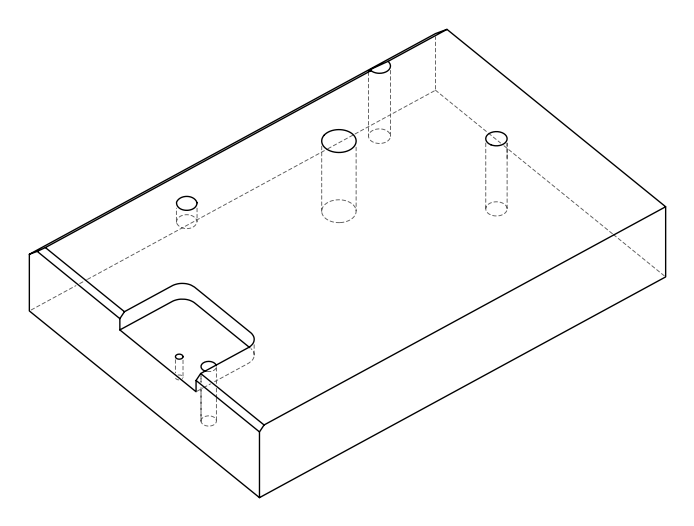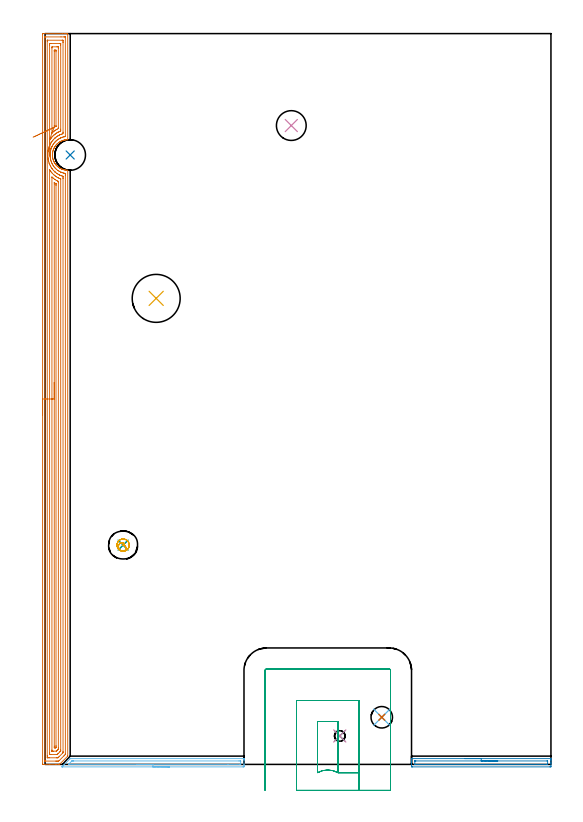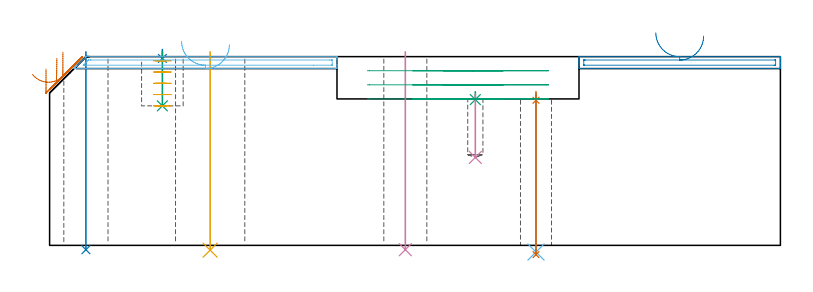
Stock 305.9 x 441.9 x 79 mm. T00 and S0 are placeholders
(PLAN: 15 operations, 10 tool changes, 31 min)
(1 SPOT_DRILL | STEP1HOLE_2 | NXT0321_9005460120000 | 0.03 min | 1902 mm3)
(2 SPOT_DRILL_1 | STEP1POCKET | NXT0321_9005460120000 | 0.03 min | 4 mm3)
(3 SPOT_DRILL_2 | STEP1POCKET_1 | NXT0321_9005460120000 | 0.03 min | 1871 mm3)
(4 INDEXABLE_INSERT_DRILL_THROUGH_HOLE_FROM_SOLID | STEP1HOLE | NXT0302_007 | 0.33 min | 20063 mm3)
(5 INDEXABLE_INSERT_DRILL_THROUGH_HOLE_FROM_SOLID_1 | STEP1HOLE_1 | NXT0302_029 | 0.33 min | 52133 mm3)
(6 DRILL_THROUGH_HOLE_INTO_CENTER | STEP1HOLE_2 | NXT0301_042 | 0.27 min | 2412 mm3)
(7 DRILL_TO_ENLARGE_THROUGH_HOLE | STEP1HOLE_2 | NXT0301_101 | 0.27 min | 6140 mm3)
(8 INDEXABLE_INSERT_DRILL_THROUGH_HOLE_FROM_SOLID_2 | STEP1HOLE_3 | NXT0302_008 | 0.33 min | 21191 mm3)
(9 DRILL_BLIND_HOLE_INTO_CENTER | STEP1POCKET | NXT0301_128 | 0.09 min | 2197 mm3)
(10 DRILL_BLIND_HOLE_INTO_CENTER_1 | STEP1POCKET_1 | NXT0301_035 | 0.11 min | 767 mm3)
(11 MILL_ROUGH_BLIND_HOLE_CONTOUR | STEP1POCKET | NXT0201_013 | Spiral | 0.79 min | 2691 mm3)
(12 AREA_MILL | FG_CHAMFER_SURFACE | UGT0205_001 | 1.91 min | 1463 mm3)
(13 AREA_MILL_1 | FG_CHAMFER_SURFACE_1 | UGT0205_001 | 21.22 min | 50441 mm3)
(14 AREA_MILL_2 | FG_CHAMFER_SURFACE_2 | UGT0205_001 | 1.53 min | 1097 mm3)
(15 MILL_SLOT | SLOT_PARTIAL_RECTANGULAR | UGT0201_109 | Follow Part, ap 6.35, ae 75% | 3.66 min | 120525 mm3)
(TOOL NXT0321_9005460120000 | NC Spot Drill, 142deg, 12mm, Carbide, Uncoated | D12 PA142 FL30 Z2)
(TOOL NXT0302_007 | Index. Insert Drill 18mm [880-D1800L25-05] | D18 PA176 FL90 Z2)
(TOOL NXT0302_029 | Index. Insert Drill 29mm [880-D2900L32-05] | D29 PA176 FL145 Z2)
(TOOL NXT0301_042 | Carbide Drill 7.1mm [860.1-0710-057A1-MM 2214] | D7.1 PA140 FL85 Z2)
(TOOL NXT0301_101 | Carbide Drill 13mm [860.1-1300-104A1-MM 2214] | D13 PA140 FL123 Z2)
(TOOL NXT0302_008 | Index. Insert Drill 18.5mm [880-D1850L25-05] | D18.5 PA176 FL93 Z2)
(TOOL NXT0301_128 | Carbide Drill 12mm [861.1-1200-036A1-GP GC34] | D12 PA150 FL37.4 Z2)
(TOOL NXT0301_035 | Carbide Drill 6.4mm [860.1-0640-032A1-MM 2214] | D6.4 PA140 FL53 Z2)
(TOOL NXT0201_013 | ENDMILL 10mm | D10 FL30 Z4)
(TOOL UGT0205_001 | Chamfer Mill 20 x 3 x 45 deg. | D20 FL50 Z2)
(TOOL UGT0201_109 | End Mill 25.4 mm | D25.4 FL25 Z2)
(OP 1 SPOT_DRILL)
G17 G21 G94 G90
T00 M6
G54
G17 G0 G90 X203.6 Y28.5 S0 M3
G43 Z89. H0
G94 G81 G98 Z60.736 F250. R64.3
G80
M5
M2
(OP 2 SPOT_DRILL_1)
G17 G21 G94 G90
T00 M6
G54
G17 G0 G90 X47.2 Y132.6 S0 M3
G43 Z89. H0
G94 G81 G98 Z78.251 F250. R82.
G80
M5
M2
(OP 3 SPOT_DRILL_2)
G17 G21 G94 G90
T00 M6
G54
G17 G0 G90 X178.2 Y17.2 S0 M3
G43 Z89. H0
G94 G81 G98 Z61.025 F250. R64.3
G80
M5
M2
(OP 4 INDEXABLE_INSERT_DRILL_THROUGH_HOLE_FROM_SOLID)
G17 G21 G94 G90
T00 M6
G54
G17 G0 G90 X148.9 Y386.3 S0 M3
G43 Z89. H1
G94 G81 G98 Z-1.814 F250. R81.
G80
M5
M2
(OP 5 INDEXABLE_INSERT_DRILL_THROUGH_HOLE_FROM_SOLID_1)
G17 G21 G94 G90
T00 M6
G54
G17 G0 G90 X67.2 Y281.8 S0 M3
G43 Z89. H1
G94 G81 G98 Z-2.006 F250. R81.
G80
M5
M2
(OP 6 DRILL_THROUGH_HOLE_INTO_CENTER)
G17 G21 G94 G90
T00 M6
G54
G17 G0 G90 X203.6 Y28.5 S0 M3
G43 Z89. H1
G94 G73 G98 Z-2.792 F250. Q6.409 R63.3
G80
M5
M2
(OP 7 DRILL_TO_ENLARGE_THROUGH_HOLE)
G17 G21 G94 G90
T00 M6
G54
G17 G0 G90 X203.6 Y28.5 S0 M3
G43 Z89. H1
G94 G73 G98 Z-3.866 F250. Q10.861 R63.3
G80
M5
M2
(OP 8 INDEXABLE_INSERT_DRILL_THROUGH_HOLE_FROM_SOLID_2)
G17 G21 G94 G90
T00 M6
G54
G17 G0 G90 X15.2 Y368.5 S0 M3
G43 Z89. H1
G94 G81 G98 Z-1.823 F250. R81.
G80
M5
M2
(OP 9 DRILL_BLIND_HOLE_INTO_CENTER)
G17 G21 G94 G90
T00 M6
G54
G17 G0 G90 X47.2 Y132.6 S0 M3
G43 Z89. H1
G94 G81 G98 Z58.4 F250. R81.
G80
M5
M2
(OP 10 DRILL_BLIND_HOLE_INTO_CENTER_1)
G17 G21 G94 G90
T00 M6
G54
G17 G0 G90 X178.2 Y17.2 S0 M3
G43 Z89. H1
G94 G81 G98 Z36.8 F250. R63.3
G80
M5
M2
(OP 11 MILL_ROUGH_BLIND_HOLE_CONTOUR)
G17 G21 G94 G90
T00 M6
G54
G17 G0 G90 X47.2 Y132.6 S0 M3
G43 Z89. H0
Z77.28
G94 G3 X47.61 Y133.548 R0.563 F250.
X45.934 Y133.949 R1.567
X44.374 Y131.162 R2.442
X46.968 Y128.907 R2.829
X50.893 Y132.368 R3.7
X46.968 Y128.907 R-3.7
X48.93 Y130.637 R1.85
X47.2 Y132.6 R1.85
G0 Z72.56
G3 X47.61 Y133.548 R0.563
X45.934 Y133.949 R1.567
X44.374 Y131.162 R2.442
X46.968 Y128.907 R2.829
X50.893 Y132.368 R3.7
X46.968 Y128.907 R-3.7
X48.93 Y130.637 R1.85
X47.2 Y132.6 R1.85
G0 Z67.84
G3 X47.61 Y133.548 R0.563
X45.934 Y133.949 R1.567
X44.374 Y131.162 R2.442
X46.968 Y128.907 R2.829
X50.893 Y132.368 R3.7
X46.968 Y128.907 R-3.7
X48.93 Y130.637 R1.85
X47.2 Y132.6 R1.85
G0 Z63.12
G3 X47.61 Y133.548 R0.563
X45.934 Y133.949 R1.567
X44.374 Y131.162 R2.442
X46.968 Y128.907 R2.829
X50.893 Y132.368 R3.7
X46.968 Y128.907 R-3.7
X48.93 Y130.637 R1.85
X47.2 Y132.6 R1.85
G0 Z58.4
G3 X47.61 Y133.548 R0.563
X45.934 Y133.949 R1.567
X44.374 Y131.162 R2.442
X46.968 Y128.907 R2.829
X50.893 Y132.368 R3.7
X46.968 Y128.907 R-3.7
X48.93 Y130.637 R1.85
X47.2 Y132.6 R1.85
G0 Z89.
M5
M2
(OP 12 AREA_MILL)
G17 G21 G94 G90
T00 M6
G54
G17 G0 G90 X75.25 Y-1.5 S1061 M3
G43 Z89. H0
Z84.
G94 G1 X75.212 Z83.128 F250.
X75.098 Z82.263
X74.909 Z81.412
X74.647 Z80.58
X74.313 Z79.774
X73.91 Z79.
X73.442 Z78.264
X72.91 Z77.572
X72.321 Z76.929
X71.678 Z76.34
X70.986 Z75.808
X70.25 Z75.34
X69.476 Z74.937
X68.67 Z74.603
X67.838 Z74.341
X66.986 Z74.152
X66.122 Z74.038
X65.25 Z74.
X10.568
X10.36 Y-1.498 Z74.002
X10.26 Y-1.496 Z74.004
X10.211 Y-1.492 Z74.006
X10.36 Y-1.339 Z74.159
X10.517 Y-1.18 Z74.315
X10.67 Y-1.029 Z74.469
X10.806 Y-0.893 Z74.605
X10.954 Y-0.744 Z74.751
X11.096 Y-0.602 Z74.895
X11.253 Y-0.446 Z75.052
X11.39 Y-0.308 Z75.188
X15.024 Y3.325 Z78.824
X15.173 Y3.471 Z78.967
X15.205 Y3.495 Z78.99
X15.269 Y3.5 Z79.
X120.14
X120.29 Y3.498 Z78.988
X120.296 Y3.388 Z78.88
X120.3 Y3.27 Z78.77
Y2.934 Z78.433
Y2.308 Z77.803
Y0.251 Z75.748
Y-0.308 Z75.187
Y-0.901 Z74.595
X120.296 Y-1.18 Z74.315
X120.29 Y-1.493 Z74.003
X120.018 Y-1.497 Z74.001
X119.694 Y-1.5 Z74.
X65.25
Y-0.086 Z75.414
X14.745 Y-0.085 Z75.415
X14.376 Y-0.084 Z75.416
X14.144 Y-0.081 Z75.419
X14.089 Y-0.079 Z75.421
X14.112 Y-0.049 Z75.451
X14.16 Y0.004 Z75.504
X14.376 Y0.226 Z75.726
X15.871 Y1.72 Z77.22
X16.161 Y2.007 Z77.507
X16.228 Y2.066 Z77.566
X16.277 Y2.079 Z77.579
X16.394 Y2.081 Z77.581
X17.054 Y2.085 Z77.585
X17.282 Y2.086 Z77.586
X117.244
X117.909 Y2.084 Z77.584
X118.14 Y2.082 Z77.582
X118.252 Y2.079 Z77.579
X118.291 Y2.069 Z77.569
X118.293 Y2.048 Z77.548
X118.298 Y1.927 Z77.427
X118.3 Y0.182 Z75.682
X118.298 Y0.054 Z75.554
X118.293 Y-0.048 Z75.452
X118.29 Y-0.076 Z75.424
X118.279 Y-0.079 Z75.421
X118.241 Y-0.081 Z75.419
X117.909 Y-0.085 Z75.415
X110.545 Y-0.086 Z75.414
X65.25
X64.378 Z75.452
X63.514 Z75.566
X62.662 Z75.755
X61.83 Z76.017
X61.024 Z76.351
X60.25 Z76.754
X59.514 Z77.223
X58.822 Z77.754
X58.179 Z78.343
X57.59 Z78.986
X57.058 Z79.678
X56.59 Z80.414
X56.187 Z81.188
X55.853 Z81.994
X55.591 Z82.826
X55.402 Z83.678
X55.288 Z84.543
X55.25 Z85.414
G0 Z89.
M5
M2
(OP 13 AREA_MILL_1)
G17 G21 G94 G90
T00 M6
G54
G17 G0 G90 X-1.5 Y210.95 S1061 M3
G43 Z89. H0
Z73.8
G94 G1 Y210.988 Z72.928 F250.
Y211.102 Z72.063
Y211.291 Z71.212
Y211.553 Z70.38
Y211.887 Z69.574
Y212.29 Z68.8
Y212.758 Z68.064
Y213.29 Z67.372
Y213.879 Z66.729
Y214.522 Z66.14
Y215.214 Z65.608
Y215.95 Z65.14
Y216.724 Z64.737
Y217.53 Z64.403
Y218.362 Z64.141
Y219.214 Z63.952
Y220.078 Z63.838
Y220.95 Z63.8
Y441.275
X-1.497 Y441.655 Z63.802
X-1.492 Y441.89 Z63.806
X-1.254 Y441.9 Z64.044
X10.529 Z75.824
X11.949 Z77.245
X12.301 Z77.596
X13.005 Z78.305
X13.292 Z78.592
X13.673 Y441.893 Z78.964
X13.697 Y441.89 Z78.988
X13.7 Y441.722 Z79.
Y377.815
X13.695 Y377.758 Z78.991
X13.685 Y377.75 Z78.981
X13.63 Y377.748 Z78.926
X13.58 Y377.747 Z78.877
X13.525 Y377.744 Z78.822
X12.89 Y377.705 Z78.185
X12.448 Y377.659 Z77.745
X12.301 Y377.635 Z77.598
X12.008 Y377.588 Z77.305
X11.739 Y377.531 Z77.037
X11.565 Y377.494 Z76.863
X11.415 Y377.454 Z76.713
X11.125 Y377.378 Z76.425
X10.762 Y377.262 Z76.062
X10.683 Y377.236 Z75.982
X10.529 Y377.179 Z75.829
X10.245 Y377.071 Z75.543
X9.736 Y376.854 Z75.033
X9.643 Y376.806 Z74.939
X9.506 Y376.735 Z74.804
X9.363 Y376.662 Z74.662
X9.294 Y376.623 Z74.594
X9.201 Y376.569 Z74.497
X9.131 Y376.53 Z74.43
X8.918 Y376.408 Z74.217
X8.481 Y376.132 Z73.781
X8.238 Y375.96 Z73.537
X7.602 Y375.44 Z72.898
X7.429 Y375.281 Z72.723
X7.265 Y375.133 Z72.563
X7.193 Y375.067 Z72.491
X6.986 Y374.843 Z72.283
X6.841 Y374.686 Z72.136
X6.719 Y374.557 Z72.018
X6.402 Y374.173 Z71.699
X6.1 Y373.759 Z71.398
X5.838 Y373.371 Z71.137
X5.823 Y373.345 Z71.122
X5.784 Y373.28 Z71.083
X5.575 Y372.899 Z70.872
X5.541 Y372.836 Z70.838
X5.391 Y372.54 Z70.69
X5.314 Y372.387 Z70.613
X5.129 Y371.952 Z70.424
X5.057 Y371.766 Z70.353
X4.977 Y371.558 Z70.271
X4.951 Y371.493 Z70.247
X4.919 Y371.391 Z70.218
X4.815 Y371.048 Z70.114
X4.698 Y370.6 Z69.996
X4.643 Y370.335 Z69.942
X4.606 Y370.154 Z69.905
X4.554 Y369.821 Z69.853
X4.536 Y369.706 Z69.835
X4.498 Y369.351 Z69.797
X4.488 Y369.26 Z69.787
X4.468 Y368.876 Z69.761
X4.464 Y368.813 Z69.758
Y368.801
X4.465 Y368.651 Z69.75
X4.463 Y368.533 Z69.753
X4.462 Y368.461 Z69.752
X4.461 Y368.446
X4.462 Y368.389 Z69.748
X4.461 Y368.366 Z69.749
X4.472 Y368.025 Z69.769
X4.474 Y367.983 Z69.771
X4.476 Y367.919 Z69.774
X4.515 Y367.472 Z69.814
X4.522 Y367.419 Z69.821
X4.57 Y367.089 Z69.864
X4.577 Y367.026 Z69.874
X4.661 Y366.578 Z69.959
X4.765 Y366.133 Z70.063
X4.857 Y365.809 Z70.153
X4.957 Y365.488 Z70.255
X5.049 Y365.239 Z70.347
X5.197 Y364.88 Z70.497
X5.234 Y364.79 Z70.534
X5.413 Y364.407 Z70.71
X5.441 Y364.346 Z70.739
X5.596 Y364.053 Z70.896
X5.632 Y363.984 Z70.932
X5.838 Y363.63 Z71.137
X5.953 Y363.452 Z71.253
X6.1 Y363.246 Z71.399
X6.274 Y363. Z71.574
X6.613 Y362.559 Z71.913
X6.682 Y362.479 Z71.982
X6.719 Y362.437 Z72.019
X7.109 Y362.024 Z72.407
X7.364 Y361.769 Z72.664
X7.469 Y361.665 Z72.769
X7.6 Y361.551 Z72.9
X7.872 Y361.332 Z73.17
X8.035 Y361.199 Z73.335
X8.129 Y361.13 Z73.428
X8.315 Y360.992 Z73.611
X8.482 Y360.866 Z73.781
X8.532 Y360.832 Z73.832
X8.622 Y360.772 Z73.921
X8.758 Y360.69 Z74.054
X8.99 Y360.548 Z74.288
X9.201 Y360.43 Z74.498
X9.363 Y360.338 Z74.662
X9.569 Y360.236 Z74.868
X9.801 Y360.121 Z75.1
X10.086 Y359.994 Z75.383
X10.21 Y359.938 Z75.509
X10.245 Y359.923 Z75.543
X10.351 Y359.879 Z75.648
X10.529 Y359.816 Z75.826
X10.737 Y359.743 Z76.034
X11.126 Y359.621 Z76.424
X11.565 Y359.506 Z76.864
X12.007 Y359.412 Z77.306
X12.301 Y359.365 Z77.597
X12.448 Y359.341 Z77.744
X12.744 Y359.308 Z78.037
X12.89 Y359.292 Z78.185
X13.34 Y359.262 Z78.64
X13.63 Y359.252 Z78.93
X13.635 Y359.251 Z78.935
X13.687 Y359.24 Z78.981
X13.696 Y359.215 Z78.99
X13.7 Y359.044 Z79.
Y5.094
X13.695 Y5.005 Z78.99
X13.657 Y4.957 Z78.956
X8.878 Y0.178 Z74.176
X8.758 Y0.06 Z74.056
X8.705 Y0.01 Z74.002
X8.407 Y0.001 Z73.701
X8.054 Y0. Z73.353
X6.634 Z71.93
X2.823 Z68.12
X-1.254 Y0.001 Z64.043
X-1.492 Y0.01 Z63.806
X-1.499 Y0.248 Z63.799
Y0.272
X-1.5 Y220.95 Z63.8
X-0.086 Z65.214
X-0.085 Y439.707 Z65.215
X-0.084 Y439.817 Z65.216
X-0.081 Y439.871 Z65.219
X-0.08 Y439.89 Z65.22
X-0.032 Y439.891 Z65.268
X0.378 Y439.899 Z65.678
X9.643 Y439.9 Z74.943
X11.415 Z76.715
X11.893 Y439.899 Z77.193
X12.151 Y439.894 Z77.451
X12.268 Y439.89 Z77.568
X12.279 Y439.885 Z77.579
X12.281 Y439.865 Z77.581
X12.284 Y439.814 Z77.584
X12.285 Y439.711 Z77.585
X12.286 Y439.503 Z77.586
X12.285 Y379.837 Z77.585
X12.283 Y379.728 Z77.583
X12.281 Y379.674 Z77.581
X12.278 Y379.655 Z77.578
X12.257 Y379.647 Z77.557
X12.015 Y379.602 Z77.315
X11.514 Y379.502 Z76.814
X11.415 Y379.478 Z76.715
X10.811 Y379.318 Z76.111
X10.529 Y379.228 Z75.829
X10.147 Y379.094 Z75.447
X9.643 Y378.898 Z74.943
X9.51 Y378.843 Z74.81
X9.208 Y378.708 Z74.508
X8.912 Y378.553 Z74.212
X8.758 Y378.467 Z74.058
X8.348 Y378.228 Z73.648
X7.872 Y377.931 Z73.172
X7.802 Y377.885 Z73.102
X7.702 Y377.815 Z73.002
X7.301 Y377.497 Z72.601
X6.986 Y377.241 Z72.286
X6.814 Y377.094 Z72.114
X6.62 Y376.921 Z71.92
X6.353 Y376.665 Z71.653
X6.1 Y376.398 Z71.4
X5.923 Y376.205 Z71.223
X5.766 Y376.027 Z71.066
X5.516 Y375.722 Z70.816
X5.214 Y375.327 Z70.514
X5.133 Y375.215 Z70.433
X5.075 Y375.133 Z70.375
X4.778 Y374.68 Z70.078
X4.521 Y374.239 Z69.821
X4.479 Y374.163 Z69.779
X4.452 Y374.114 Z69.752
X4.328 Y373.873 Z69.628
X4.156 Y373.519 Z69.456
X4.079 Y373.345 Z69.379
X3.888 Y372.896 Z69.188
X3.714 Y372.452 Z69.014
X3.672 Y372.336 Z68.972
X3.644 Y372.249 Z68.944
X3.442 Y371.568 Z68.742
X3.44 Y371.56 Z68.74
X3.347 Y371.16 Z68.647
X3.278 Y370.83 Z68.578
X3.245 Y370.664 Z68.545
X3.151 Y370.064 Z68.451
X3.119 Y369.77 Z68.419
X3.075 Y369.247 Z68.375
X3.055 Y368.876 Z68.355
X3.048 Y368.381 Z68.348
X3.063 Y367.983 Z68.363
X3.1 Y367.435 Z68.4
X3.134 Y367.089 Z68.434
X3.236 Y366.403 Z68.536
X3.276 Y366.195 Z68.576
X3.442 Y365.428 Z68.742
X3.49 Y365.253 Z68.79
X3.645 Y364.759 Z68.945
X3.768 Y364.407 Z69.068
X3.985 Y363.86 Z69.285
X4.143 Y363.514 Z69.443
X4.328 Y363.125 Z69.628
X4.604 Y362.62 Z69.904
X4.71 Y362.437 Z70.01
X5.077 Y361.864 Z70.377
X5.175 Y361.726 Z70.475
X5.214 Y361.674 Z70.514
X5.578 Y361.202 Z70.878
X5.886 Y360.832 Z71.186
X6.1 Y360.605 Z71.4
X6.767 Y359.938 Z72.067
X6.986 Y359.755 Z72.286
X7.812 Y359.104 Z73.112
X7.898 Y359.044 Z73.198
X8.431 Y358.721 Z73.731
X8.758 Y358.537 Z74.058
X9.52 Y358.151 Z74.82
X9.643 Y358.095 Z74.943
X9.741 Y358.052 Z75.041
X10.529 Y357.769 Z75.829
X11.067 Y357.608 Z76.367
X11.415 Y357.525 Z76.715
X12.192 Y357.367 Z77.492
X12.237 Y357.352 Z77.537
X12.28 Y357.279 Z77.58
X12.282 Y357.257 Z77.582
X12.286 Y356.378 Z77.586
X12.285 Y6.442 Z77.585
X12.284 Y6.223 Z77.584
X12.281 Y6.113 Z77.581
X12.279 Y6.061 Z77.579
X12.264 Y6.025 Z77.564
X12.233 Y5.987 Z77.533
X11.824 Y5.575 Z77.124
X11.415 Y5.165 Z76.715
X8.662 Y2.412 Z73.962
X8.259 Y2.021 Z73.559
X7.872 Y2.01 Z73.172
X7.392 Y2.002 Z72.692
X6.986 Y2.001 Z72.286
X6.508 Y2. Z71.808
X0.307 Y2.001 Z65.607
X0.049 Y2.006 Z65.349
X-0.068 Y2.01 Z65.232
X-0.079 Y2.015 Z65.221
X-0.082 Y2.035 Z65.218
X-0.084 Y2.086 Z65.216
X-0.085 Y2.189 Z65.215
X-0.086 Y2.397 Z65.214
Y220.95
X1.328 Z66.628
X1.329 Y437.151 Z66.629
X1.331 Y437.7 Z66.631
X1.334 Y437.872 Z66.634
X1.335 Y437.886 Z66.635
X1.355 Y437.89 Z66.655
X1.407 Y437.896 Z66.707
X1.473 Y437.899 Z66.773
X10.332 Y437.9 Z75.632
X10.529 Y437.898 Z75.829
X10.727 Y437.894 Z76.027
X10.853 Y437.89 Z76.153
X10.865 Y437.814 Z76.165
X10.867 Y437.7 Z76.167
X10.87 Y437.356 Z76.17
X10.871 Y436.806 Z76.171
X10.872 Y436.461 Z76.172
X10.871 Y382.284 Z76.171
X10.869 Y381.941 Z76.169
X10.864 Y381.39 Z76.164
X10.609 Y381.309 Z75.909
X10.529 Y381.283 Z75.829
X9.946 Y381.084 Z75.246
X9.643 Y380.971 Z74.943
X9.306 Y380.837 Z74.606
X8.758 Y380.601 Z74.058
X8.686 Y380.568 Z73.986
X8.544 Y380.496 Z73.844
X8.112 Y380.254 Z73.412
X7.872 Y380.113 Z73.172
X7.558 Y379.919 Z72.858
X7.066 Y379.602 Z72.366
X7.02 Y379.568 Z72.32
X6.986 Y379.542 Z72.286
X6.526 Y379.172 Z71.826
X6.1 Y378.825 Z71.4
X6.037 Y378.772 Z71.337
X5.967 Y378.708 Z71.267
X5.58 Y378.339 Z70.88
X5.214 Y377.961 Z70.514
X5.143 Y377.886 Z70.443
X5.079 Y377.815 Z70.379
X4.733 Y377.406 Z70.033
X4.328 Y376.899 Z69.628
X3.973 Y376.386 Z69.273
X3.732 Y376.027 Z69.032
X3.623 Y375.844 Z68.923
X3.442 Y375.531 Z68.742
X3.303 Y375.274 Z68.603
X3.23 Y375.133 Z68.53
X3.005 Y374.68 Z68.305
X2.807 Y374.239 Z68.107
X2.731 Y374.063 Z68.031
X2.557 Y373.638 Z67.857
X2.477 Y373.426 Z67.777
X2.449 Y373.345 Z67.749
X2.263 Y372.748 Z67.563
X2.178 Y372.452 Z67.478
X2.07 Y372.049 Z67.37
X1.956 Y371.558 Z67.256
X1.907 Y371.319 Z67.207
X1.795 Y370.664 Z67.095
X1.779 Y370.555 Z67.079
X1.688 Y369.77 Z66.988
X1.687 Y369.754 Z66.987
X1.671 Y369.57 Z66.971
X1.635 Y368.912 Z66.935
X1.634 Y368.876 Z66.934
X1.633 Y368.727 Z66.933
X1.634 Y368.369 Z66.934
X1.639 Y368.014 Z66.939
X1.64 Y367.983 Z66.94
X1.671 Y367.453 Z66.971
X1.7 Y367.089 Z67.
X1.703 Y367.056 Z67.003
X1.761 Y366.602 Z67.061
X1.818 Y366.195 Z67.118
X1.846 Y366.018 Z67.146
X1.919 Y365.629 Z67.219
X1.991 Y365.301 Z67.291
X2.088 Y364.881 Z67.388
X2.215 Y364.407 Z67.515
X2.464 Y363.607 Z67.764
X2.498 Y363.514 Z67.798
X2.557 Y363.361 Z67.857
X2.87 Y362.62 Z68.17
X3.14 Y362.031 Z68.44
X3.301 Y361.726 Z68.601
X3.442 Y361.469 Z68.742
X3.677 Y361.07 Z68.977
X3.83 Y360.832 Z69.13
X4.03 Y360.533 Z69.33
X4.328 Y360.113 Z69.628
X4.46 Y359.938 Z69.76
X5.003 Y359.258 Z70.303
X5.203 Y359.044 Z70.503
X5.214 Y359.033 Z70.514
X6.031 Y358.22 Z71.331
X6.1 Y358.162 Z71.4
X6.114 Y358.151 Z71.414
X6.986 Y357.475 Z72.286
X7.278 Y357.257 Z72.578
X7.872 Y356.884 Z73.172
X8.671 Y356.451 Z73.971
X8.758 Y356.408 Z74.058
X8.849 Y356.363 Z74.149
X9.396 Y356.121 Z74.696
X9.643 Y356.026 Z74.943
X10.173 Y355.828 Z75.473
X10.72 Y355.66 Z76.02
X10.805 Y355.632 Z76.105
X10.857 Y355.614 Z76.157
X10.865 Y355.582 Z76.165
X10.867 Y355.469 Z76.167
X10.87 Y355.125 Z76.17
X10.871 Y354.575 Z76.171
X10.872 Y354.23 Z76.172
X10.871 Y7.775 Z76.171
X10.87 Y7.431 Z76.17
X10.866 Y7.156 Z76.166
X10.865 Y7.091 Z76.165
X10.825 Y7.036 Z76.125
X10.68 Y6.881 Z75.98
X10.605 Y6.805 Z75.905
X10.529 Y6.728 Z75.829
X8.381 Y4.58 Z73.681
X8. Y4.2 Z73.3
X7.934 Y4.137 Z73.234
X7.872 Y4.081 Z73.172
X7.784 Y4.01 Z73.084
X7.7 Y4.007 Z73.
X7.528 Y4.003 Z72.828
X7.184 Y4. Z72.484
X6.986 Z72.286
X2.755 Z68.055
X1.868 Z67.168
X1.671 Y4.002 Z66.971
X1.473 Y4.006 Z66.773
X1.346 Y4.01 Z66.646
X1.335 Y4.086 Z66.635
X1.333 Y4.2 Z66.633
X1.33 Y4.544 Z66.63
X1.329 Y5.094 Z66.629
X1.328 Y5.439 Z66.628
Y220.95
X2.743 Z68.043
Y359.044
X2.746 Y359.465 Z68.046
X2.748 Y359.51 Z68.048
X2.749 Y359.516 Z68.049
X2.764 Y359.496 Z68.064
X2.84 Y359.389 Z68.14
X2.948 Y359.233 Z68.248
X3.08 Y359.044 Z68.38
X3.442 Y358.55 Z68.742
X3.757 Y358.151 Z69.057
X4.014 Y357.837 Z69.314
X4.328 Y357.484 Z69.628
X4.548 Y357.257 Z69.848
X5.214 Y356.599 Z70.514
X5.489 Y356.363 Z70.789
X6.1 Y355.884 Z71.4
X6.643 Y355.469 Z71.943
X6.986 Y355.252 Z72.286
X7.529 Y354.921 Z72.829
X7.872 Y354.739 Z73.172
X8.185 Y354.575 Z73.485
X8.758 Y354.311 Z74.058
X9.218 Y354.111 Z74.518
X9.372 Y354.05 Z74.672
X9.429 Y354.024 Z74.729
X9.45 Y354.013 Z74.75
X9.452 Y353.998 Z74.752
X9.455 Y353.956 Z74.755
X9.457 Y353.87 Z74.757
X9.456 Y8.669 Z74.756
X9.453 Y8.316 Z74.753
X9.45 Y8.141 Z74.75
X9.445 Y8.105 Z74.745
X9.425 Y8.081 Z74.725
X9.384 Y8.037 Z74.684
X9.126 Y7.775 Z74.426
X8.941 Y7.59 Z74.241
X8.051 Y6.7 Z73.351
X7.872 Y6.521 Z73.172
X7.605 Y6.257 Z72.905
X7.396 Y6.054 Z72.696
X7.36 Y6.021 Z72.66
X7.313 Y6.01 Z72.613
X6.973 Y6. Z72.273
X3.43 Z68.73
X3.003 Y6.006 Z68.303
X2.789 Y6.01 Z68.089
X2.749 Y6.016 Z68.049
X2.747 Y6.053 Z68.047
X2.745 Y6.114 Z68.045
X2.743 Y6.693 Z68.043
Y6.881
Y220.95
X4.157 Z69.457
Y354.921
X4.159 Y355.037 Z69.459
X4.161 Y355.128 Z69.461
X4.164 Y355.173 Z69.464
X4.853 Y354.575 Z70.153
X5.214 Y354.29 Z70.514
X6.001 Y353.682 Z71.301
X6.1 Y353.615 Z71.4
X6.284 Y353.496 Z71.584
X6.986 Y353.083 Z72.286
X7.526 Y352.788 Z72.826
X7.872 Y352.611 Z73.172
X7.965 Y352.561 Z73.265
X8.016 Y352.533 Z73.316
X8.036 Y352.507 Z73.336
X8.038 Y352.412 Z73.338
X8.042 Y352.067 Z73.342
X8.043 Y351.894 Z73.343
Y351.721
Y10.284
X8.042 Y9.563 Z73.342
X8.04 Y9.393 Z73.34
X8.036 Y9.218 Z73.336
X8.026 Y9.136 Z73.326
X7.986 Y9.093 Z73.286
X7.872 Y8.972 Z73.172
X7.722 Y8.82 Z73.022
X7.571 Y8.669 Z72.871
X7.277 Y8.375 Z72.577
X6.986 Y8.087 Z72.286
X6.922 Y8.028 Z72.222
X6.9 Y8.01 Z72.2
X6.874 Y8.007 Z72.174
X6.761 Y8.002 Z72.061
X4.991 Y8. Z70.291
X4.328 Y8.001 Z69.628
X4.234 Y8.003 Z69.534
X4.176 Y8.007 Z69.476
X4.166 Y8.009 Z69.466
X4.163 Y8.052 Z69.463
X4.16 Y8.15 Z69.46
X4.157 Y8.496 Z69.457
Y8.669
Y220.95
X5.571 Z70.871
Y351.
X5.572 Y351.533 Z70.872
X5.574 Y351.711 Z70.874
X5.576 Y351.739 Z70.876
X5.578 Y351.74 Z70.878
X5.595 Y351.734 Z70.895
X5.671 Y351.691 Z70.971
X5.795 Y351.617 Z71.095
X6.369 Y351.272 Z71.669
X6.567 Y351.151 Z71.867
X6.622 Y351.116 Z71.922
X6.624 Y351.076 Z71.924
X6.626 Y351. Z71.926
X6.629 Y350.467 Z71.929
Y350.106
Y11.35
X6.628 Y10.818 Z71.928
X6.625 Y10.457 Z71.925
X6.622 Y10.195 Z71.922
X6.497 Y10.056 Z71.797
X6.437 Y10.01 Z71.737
X6.326 Y10.007 Z71.626
X6.1 Y10.004 Z71.4
X5.662 Z70.962
X5.585 Y10.01 Z70.885
X5.578 Y10.089 Z70.878
X5.574 Y10.457 Z70.874
X5.572 Y10.99 Z70.872
X5.571 Y220.95 Z70.871
Y221.822 Z70.909
Y222.686 Z71.023
Y223.538 Z71.212
Y224.37 Z71.474
Y225.176 Z71.808
Y225.95 Z72.211
Y226.686 Z72.68
Y227.378 Z73.211
Y228.021 Z73.8
Y228.61 Z74.443
Y229.142 Z75.135
Y229.61 Z75.871
Y230.013 Z76.645
Y230.347 Z77.451
Y230.609 Z78.283
Y230.798 Z79.135
Y230.912 Z79.999
Y230.95 Z80.871
G0 Z89.
X3.036 Y367.823
Z78.34
G1 X3.035 Y367.835 Z77.468
X3.033 Y367.923 Z76.6
X3.028 Y368.087 Z75.743
X3.021 Y368.324 Z74.904
X3.012 Y368.634 Z74.088
X3.001 Y369.014 Z73.303
X2.987 Y369.46 Z72.553
X2.972 Y369.97 Z71.846
X2.955 Y370.54 Z71.186
X2.937 Y371.166 Z70.578
X2.917 Y371.841 Z70.026
X2.896 Y372.563 Z69.536
X2.873 Y373.324 Z69.11
X2.85 Y374.119 Z68.753
X2.825 Y374.943 Z68.466
X2.8 Y375.788 Z68.252
X2.775 Y376.649 Z68.113
X2.749 Y377.519 Z68.049
X2.746 Y377.623 Z68.046
X2.744 Y377.815 Z68.044
X2.743 Y378.043 Z68.043
Y435.019
X2.745 Y435.723 Z68.045
X2.747 Y435.825 Z68.047
X2.749 Y435.879 Z68.049
X2.788 Y435.89 Z68.088
X3.006 Y435.894 Z68.306
X3.442 Y435.9 Z68.742
X8.77 Z74.07
X9.197 Y435.894 Z74.497
X9.411 Y435.89 Z74.711
X9.451 Y435.884 Z74.751
X9.453 Y435.847 Z74.753
X9.455 Y435.786 Z74.755
X9.457 Y435.207 Z74.757
Y435.019
Y384.071
X9.456 Y383.367 Z74.756
X9.454 Y383.177 Z74.754
X9.45 Y383.008 Z74.75
X9.277 Y382.924 Z74.577
X8.477 Y382.567 Z73.777
X7.889 Y382.284 Z73.189
X7.878 Y382.277 Z73.178
X7.315 Y381.951 Z72.615
X6.986 Y381.749 Z72.286
X6.768 Y381.61 Z72.068
X6.437 Y381.39 Z71.737
X6.244 Y381.244 Z71.544
X6.1 Y381.132 Z71.4
X5.75 Y380.849 Z71.05
X5.319 Y380.496 Z70.619
X5.263 Y380.447 Z70.563
X5.214 Y380.402 Z70.514
X4.806 Y380.014 Z70.106
X4.402 Y379.602 Z69.702
X4.366 Y379.564 Z69.666
X4.328 Y379.521 Z69.628
X3.953 Y379.087 Z69.253
X3.636 Y378.708 Z68.936
X3.55 Y378.6 Z68.85
X3.442 Y378.458 Z68.742
X3.172 Y378.088 Z68.472
X2.974 Y377.815 Z68.274
X2.913 Y377.73 Z68.213
X2.799 Y377.57 Z68.099
X2.749 Y377.519 Z68.049
X4.166 Y381.835 Z69.466
X4.164 Y381.844 Z69.464
X4.16 Y381.903 Z69.46
X4.158 Y381.995 Z69.458
X4.157 Y433.231 Z69.457
X4.158 Y433.403 Z69.458
X4.161 Y433.577 Z69.461
X4.169 Y433.89 Z69.469
X4.328 Y433.894 Z69.628
X4.553 Y433.899 Z69.853
X7.209 Y433.9 Z72.509
X7.872 Y433.899 Z73.172
X7.966 Y433.897 Z73.266
X8.024 Y433.893 Z73.324
X8.034 Y433.891 Z73.334
X8.037 Y433.848 Z73.337
X8.04 Y433.75 Z73.34
X8.043 Y433.404 Z73.343
Y433.231
X8.042 Y384.793 Z73.342
X8.04 Y384.619 Z73.34
X8.036 Y384.506 Z73.336
X8.032 Y384.485 Z73.332
X8.022 Y384.478 Z73.322
X7.996 Y384.461 Z73.296
X7.243 Y384.071 Z72.543
X7.078 Y383.979 Z72.378
X6.986 Y383.925 Z72.286
X6.523 Y383.644 Z71.823
X6.1 Y383.377 Z71.4
X5.98 Y383.299 Z71.28
X5.802 Y383.177 Z71.102
X5.468 Y382.921 Z70.768
X5.214 Y382.721 Z70.514
X4.974 Y382.526 Z70.274
X4.68 Y382.284 Z69.98
X4.178 Y381.844 Z69.478
X4.166 Y381.835 Z69.466
X5.578 Y385.266 Z70.878
X5.576 Y385.338 Z70.876
X5.573 Y385.497 Z70.873
X5.572 Y385.859 Z70.872
X5.571 Y386.393 Z70.871
Y431.083
X5.573 Y431.443 Z70.873
X5.575 Y431.71 Z70.875
X5.578 Y431.842 Z70.878
X5.588 Y431.89 Z70.888
X5.652 Y431.895 Z70.952
X6.1 Y431.897 Z71.4
X6.538 Y431.896 Z71.838
X6.615 Y431.89 Z71.915
X6.622 Y431.811 Z71.922
X6.625 Y431.443 Z71.925
X6.628 Y430.91 Z71.928
Y386.039
X6.627 Y385.949 Z71.927
X6.624 Y385.905 Z71.924
X6.622 Y385.888 Z71.922
X6.586 Y385.859 Z71.886
X5.725 Y385.343 Z71.025
X5.649 Y385.3 Z70.949
X5.578 Y385.266 Z70.878
X4.97 Y384.981 Z70.321
X4.32 Y384.675 Z69.825
X3.634 Y384.353 Z69.394
X2.916 Y384.016 Z69.03
X2.173 Y383.666 Z68.736
X1.409 Y383.308 Z68.516
X0.63 Y382.942 Z68.37
X-0.157 Y382.572 Z68.299
X-0.946 Y382.201 Z68.304
X-1.732 Y381.832 Z68.386
X-2.509 Y381.467 Z68.542
X-3.27 Y381.109 Z68.773
X-4.011 Y380.761 Z69.077
X-4.724 Y380.426 Z69.45
X-5.406 Y380.106 Z69.891
X-6.05 Y379.803 Z70.396
X-6.651 Y379.52 Z70.961
X-7.206 Y379.26 Z71.581
G0 Z89.
M5
M2
(OP 14 AREA_MILL_2)
G17 G21 G94 G90
T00 M6
G54
G17 G0 G90 X253.75 Y3.5 S1061 M3
G43 Z89. H0
G94 G1 X253.788 Z88.128 F250.
X253.902 Z87.263
X254.091 Z86.412
X254.353 Z85.58
X254.687 Z84.774
X255.09 Z84.
X255.558 Z83.264
X256.09 Z82.572
X256.679 Z81.929
X257.322 Z81.339
X258.014 Z80.808
X258.75 Z80.34
X259.524 Z79.937
X260.33 Z79.603
X261.162 Z79.341
X262.014 Z79.152
X262.878 Z79.038
X263.75 Z79.
X305.731
X305.89 Y3.497 Z78.988
X305.898 Y3.38 Z78.872
X305.9 Y3.257 Z78.757
Y2.97 Z78.469
Y2.308 Z77.803
Y1.105 Z76.602
Y0.564 Z76.058
Y-0.91 Z74.586
X305.897 Y-1.18 Z74.316
X305.89 Y-1.493 Z74.003
X305.609 Y-1.498 Z74.
X305.284 Y-1.5
X222.216
X221.891 Y-1.498
X221.61 Y-1.493 Z74.003
X221.6 Y-1.18 Z74.316
Y0.564 Z76.058
Y1.105 Z76.602
Y1.436 Z76.932
Y1.977 Z77.473
Y2.308 Z77.803
Y2.97 Z78.469
Y3.257 Z78.757
X221.602 Y3.38 Z78.872
X221.61 Y3.497 Z78.988
X221.769 Y3.5 Z79.
X263.75
Y2.086 Z77.586
X303.498 Y2.085 Z77.585
X303.728 Y2.083 Z77.583
X303.847 Y2.079 Z77.579
X303.891 Y2.071 Z77.571
X303.893 Y2.046 Z77.546
X303.899 Y1.917 Z77.417
X303.9 Y0.172 Z75.672
X303.896 Y0.04 Z75.54
X303.89 Y-0.063 Z75.437
X303.885 Y-0.08 Z75.42
X303.871 Y-0.082 Z75.418
X303.83 Y-0.084 Z75.416
X303.498 Y-0.086 Z75.414
X303.27
X224.002 Y-0.085 Z75.415
X223.772 Y-0.083 Z75.417
X223.653 Y-0.079 Z75.421
X223.609 Y-0.071 Z75.429
X223.607 Y-0.046 Z75.454
X223.601 Y0.083 Z75.583
X223.6 Y1.828 Z77.328
X223.604 Y1.96 Z77.46
X223.61 Y2.063 Z77.563
X223.616 Y2.08 Z77.58
X223.629 Y2.082 Z77.582
X223.67 Y2.084 Z77.584
X224.002 Y2.086 Z77.586
X224.23
X263.75
X264.622 Z77.624
X265.486 Z77.738
X266.338 Z77.926
X267.17 Z78.189
X267.976 Z78.523
X268.75 Z78.925
X269.486 Z79.394
X270.178 Z79.925
X270.821 Z80.515
X271.41 Z81.158
X271.942 Z81.85
X272.41 Z82.586
X272.813 Z83.359
X273.147 Z84.165
X273.409 Z84.997
X273.598 Z85.849
X273.712 Z86.714
X273.75 Z87.586
G0 Z89.
M5
M2
(OP 15 MILL_SLOT)
G17 G21 G94 G90
T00 M6
G54
G17 G0 G90 X189.85 Y-15.7 S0 M3
G43 Z89.001 H0
Z73.1
G94 G1 Y-12.7 F250.
Y-4.994 F500.
X177.15
G3 X164.75 Y-4.994 R12.7
G1 Y25.95
X177.15
Y-4.994
X189.85
Y38.65
X152.05
Y-12.7
Y-15.7 F250.
X208.9
Y-12.7
Y56.8 F500.
G3 X208. Y57.7 R0.9
G1 X133.9
G3 X133. Y56.8 R0.9
G1 Y-12.7
Y-15.7 F250.
G0 X189.85 Z67.2
G1 Y-12.7
Y-4.994 F500.
X177.15
G3 X164.75 Y-4.994 R12.7
G1 Y25.95
X177.15
Y-4.994
X189.85
Y38.65
X152.05
Y-12.7
Y-15.7 F250.
X208.9
Y-12.7
Y56.8 F500.
G3 X208. Y57.7 R0.9
G1 X133.9
G3 X133. Y56.8 R0.9
G1 Y-12.7
Y-15.7 F250.
G0 X189.85 Z61.3
G1 Y-12.7
Y-4.994 F500.
X177.15
G3 X164.75 Y-4.994 R12.7
G1 Y25.95
X177.15
Y-4.994
X189.85
Y38.65
X152.05
Y-12.7
Y-15.7 F250.
X208.9
Y-12.7
Y56.8 F500.
G3 X208. Y57.7 R0.9
G1 X133.9
G3 X133. Y56.8 R0.9
G1 Y-12.7
Y-15.7 F250.
G0 Z89.001
M5
M2
